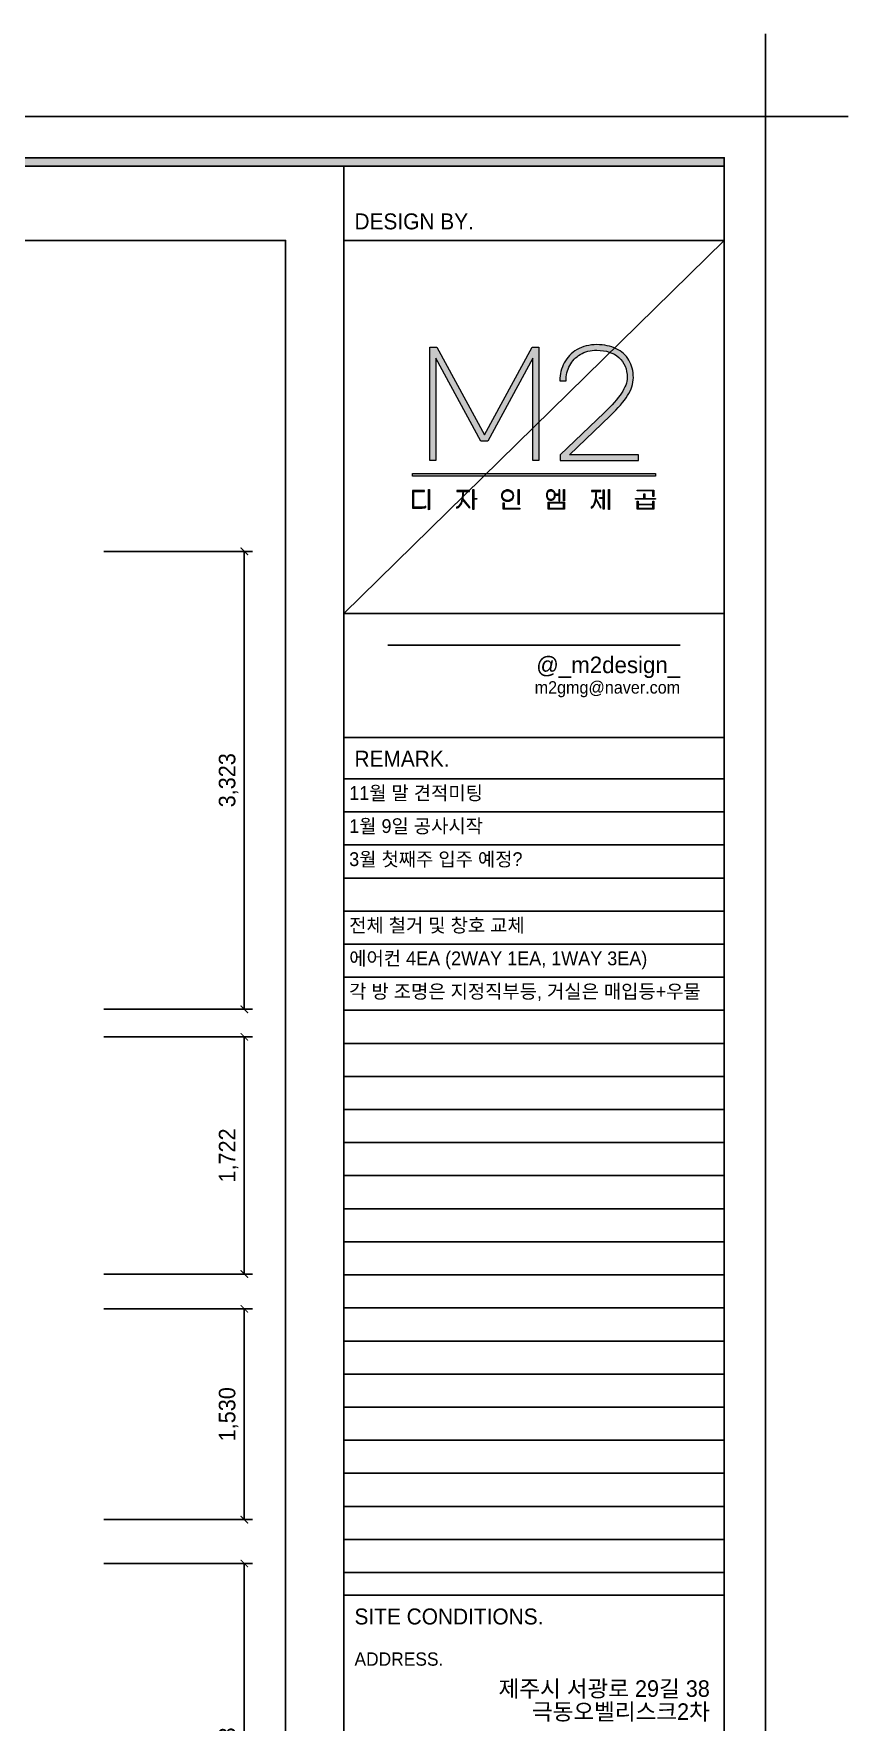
# Model space of a CAD drawing. Header units: inches. Extents: x 220271 to 272471, y 4186 to 23206.
# Drawn here: x 266556 to 272471, y 10953 to 23206 of the extents above; entities that cross this region are included whole.
import ezdxf
from ezdxf.enums import TextEntityAlignment as Align

# ---------------------------------------------------------------- set-up
doc = ezdxf.new("R2010")
doc.units = ezdxf.units.IN
doc.header["$LTSCALE"] = 50
doc.header["$MEASUREMENT"] = 0
for name, color, linetype in [('0-ELC TEXT', 7, 'Continuous'), ('07-DIM WAL', 5, 'Continuous'), ('_U+B808_U+C774_U+C5B4 2', 7, 'Continuous'), ('FORM(YOURNAME)-1', 1, 'Continuous'), ('FORM(YOURNAME)-11', 1, 'Continuous')]:
    doc.layers.add(name, color=color, linetype=linetype)
doc.styles.add('YOURNAME', font='HY울릉도M.TTF')
doc.styles.add('코레일둥고', font='Korail_Round_Gothic_Medium.ttf')
doc.dimstyles.new('YOURNAME-60', dxfattribs={"dimscale": 60, "dimtxt": 2, "dimasz": 0.9, "dimexe": 1, "dimexo": 3, "dimgap": 0.7, "dimtad": 1, "dimdec": 0, "dimzin": 0, "dimdsep": 46, "dimlunit": 6, "dimtxsty": 'YOURNAME', "dimblk": 'ARCHTICK', "dimcen": 0, "dimclrd": 1, "dimclre": 1, "dimclrt": 7, "dimadec": 0, "dimazin": 0, "dimtfac": 1, "dimtdec": 0, "dimtix": 1, "dimtmove": 2, "dimatfit": 3, "dimldrblk": 'ARCHTICK', "dimfxl": 1, "dimtolj": 1, "dimtzin": 0, "dimarcsym": 0})

# ---------------------------------------------------------------- blocks, each defined once
blk = doc.blocks.new('block 34')
at = {"layer": '_U+B808_U+C774_U+C5B4 2'}
h = blk.add_hatch(color=35, dxfattribs=at)
h.dxf.hatch_style = 2
h.paths.add_polyline_path([(674.6, -105.53), (675.73, -105.53), (683.42, -119.69), (691.1, -105.53), (692.22, -105.53), (692.22, -123.82), (691.22, -123.82), (691.22, -107.31), (683.97, -120.67), (682.84, -120.67), (675.59, -107.31), (675.59, -123.82), (674.6, -123.82)])
h = blk.add_hatch(color=35, dxfattribs=at)
h.dxf.hatch_style = 2
edge = h.paths.add_edge_path()
edge.add_spline(control_points=[(704.68, -105.78), (705.57, -106.21), (706.25, -106.83), (706.73, -107.63), (707.21, -108.43), (707.45, -109.38), (707.45, -110.46), (707.45, -111.43), (707.14, -112.39), (706.53, -113.34), (705.92, -114.29), (704.98, -115.38), (703.7, -116.62), (703.7, -116.62), (697.12, -122.91), (697.12, -122.91), (697.12, -122.91), (708.26, -122.91), (708.26, -122.91), (708.26, -122.91), (708.26, -123.82), (708.26, -123.82), (708.26, -123.82), (695.66, -123.82), (695.66, -123.82), (695.66, -123.82), (695.66, -122.91), (695.66, -122.91), (695.66, -122.91), (702.73, -116.15), (702.73, -116.15), (703.99, -114.93), (704.93, -113.86), (705.54, -112.95), (706.15, -112.03), (706.45, -111.2), (706.45, -110.46), (706.45, -109.07), (706.01, -107.98), (705.12, -107.2), (704.23, -106.42), (703.05, -106.03), (701.57, -106.03), (700.53, -106.03), (699.64, -106.26), (698.89, -106.71), (698.15, -107.15), (697.57, -107.75), (697.18, -108.5), (696.79, -109.25), (696.59, -110.06), (696.59, -110.94), (696.59, -110.94), (695.59, -110.94), (695.59, -110.94), (695.59, -109.89), (695.83, -108.93), (696.3, -108.05), (696.77, -107.17), (697.46, -106.46), (698.36, -105.93), (699.26, -105.4), (700.33, -105.13), (701.57, -105.13), (702.76, -105.13), (703.79, -105.35), (704.68, -105.78)], knot_values=[0, 0, 0, 0, 1, 1, 1, 2, 2, 2, 3, 3, 3, 4, 4, 4, 5, 5, 5, 6, 6, 6, 7, 7, 7, 8, 8, 8, 9, 9, 9, 10, 10, 10, 11, 11, 11, 12, 12, 12, 13, 13, 13, 14, 14, 14, 15, 15, 15, 16, 16, 16, 17, 17, 17, 18, 18, 18, 19, 19, 19, 20, 20, 20, 21, 21, 21, 22, 22, 22, 22], degree=3, periodic=0)
at = {"layer": '_U+B808_U+C774_U+C5B4 2', "lineweight": 0}
blk.add_lwpolyline([(674.6, -105.53), (675.73, -105.53), (683.42, -119.69), (691.1, -105.53), (692.22, -105.53), (692.22, -123.82), (691.22, -123.82), (691.22, -107.31), (683.97, -120.67), (682.84, -120.67), (675.59, -107.31), (675.59, -123.82), (674.6, -123.82), (674.6, -105.53)], dxfattribs=at)
blk.add_open_spline([(704.68, -105.78), (705.57, -106.21), (706.25, -106.83), (706.73, -107.63), (707.21, -108.43), (707.45, -109.38), (707.45, -110.46), (707.45, -111.43), (707.14, -112.39), (706.53, -113.34), (705.92, -114.29), (704.98, -115.38), (703.7, -116.62), (703.7, -116.62), (697.12, -122.91), (697.12, -122.91), (697.12, -122.91), (708.26, -122.91), (708.26, -122.91), (708.26, -122.91), (708.26, -123.82), (708.26, -123.82), (708.26, -123.82), (695.66, -123.82), (695.66, -123.82), (695.66, -123.82), (695.66, -122.91), (695.66, -122.91), (695.66, -122.91), (702.73, -116.15), (702.73, -116.15), (703.99, -114.93), (704.93, -113.86), (705.54, -112.95), (706.15, -112.03), (706.45, -111.2), (706.45, -110.46), (706.45, -109.07), (706.01, -107.98), (705.12, -107.2), (704.23, -106.42), (703.05, -106.03), (701.57, -106.03), (700.53, -106.03), (699.64, -106.26), (698.89, -106.71), (698.15, -107.15), (697.57, -107.75), (697.18, -108.5), (696.79, -109.25), (696.59, -110.06), (696.59, -110.94), (696.59, -110.94), (695.59, -110.94), (695.59, -110.94), (695.59, -109.89), (695.83, -108.93), (696.3, -108.05), (696.77, -107.17), (697.46, -106.46), (698.36, -105.93), (699.26, -105.4), (700.33, -105.13), (701.57, -105.13), (702.76, -105.13), (703.79, -105.35), (704.68, -105.78)], degree=3, knots=[0, 0, 0, 0, 1, 1, 1, 2, 2, 2, 3, 3, 3, 4, 4, 4, 5, 5, 5, 6, 6, 6, 7, 7, 7, 8, 8, 8, 9, 9, 9, 10, 10, 10, 11, 11, 11, 12, 12, 12, 13, 13, 13, 14, 14, 14, 15, 15, 15, 16, 16, 16, 17, 17, 17, 18, 18, 18, 19, 19, 19, 20, 20, 20, 21, 21, 21, 22, 22, 22, 22], dxfattribs=at)
blk = doc.blocks.new('block 35')
at = {"layer": '_U+B808_U+C774_U+C5B4 2'}
h = blk.add_hatch(color=35, dxfattribs=at)
h.dxf.hatch_style = 2
edge = h.paths.add_edge_path()
edge.add_spline(control_points=[(673.72, -128.8), (673.72, -128.8), (672, -128.8), (672, -128.8), (672, -128.8), (672, -131.36), (672, -131.36), (672, -131.36), (673.14, -131.36), (673.14, -131.36), (673.29, -131.36), (673.44, -131.34), (673.6, -131.31), (673.75, -131.28), (673.88, -131.24), (673.98, -131.2), (673.98, -131.2), (673.98, -131.35), (673.98, -131.35), (673.88, -131.4), (673.75, -131.44), (673.6, -131.47), (673.45, -131.49), (673.3, -131.51), (673.14, -131.51), (673.14, -131.51), (671.83, -131.51), (671.83, -131.51), (671.83, -131.51), (671.83, -128.65), (671.83, -128.65), (671.83, -128.65), (673.72, -128.65), (673.72, -128.65), (673.72, -128.65), (673.72, -128.8), (673.72, -128.8)], knot_values=[0, 0, 0, 0, 1, 1, 1, 2, 2, 2, 3, 3, 3, 4, 4, 4, 5, 5, 5, 6, 6, 6, 7, 7, 7, 8, 8, 8, 9, 9, 9, 10, 10, 10, 11, 11, 11, 12, 12, 12, 12], degree=3, periodic=0)
h.paths.add_polyline_path([(674.54, -131.73), (674.38, -131.74), (674.38, -128.5), (674.54, -128.5)])
h = blk.add_hatch(color=35, dxfattribs=at)
h.dxf.hatch_style = 2
edge = h.paths.add_edge_path()
edge.add_spline(control_points=[(679.96, -130.01), (679.96, -130.01), (681.09, -131.37), (681.09, -131.37), (681.09, -131.37), (680.96, -131.47), (680.96, -131.47), (680.96, -131.47), (679.92, -130.19), (679.92, -130.19), (679.82, -130.57), (679.69, -130.87), (679.52, -131.09), (679.35, -131.32), (679.14, -131.46), (678.9, -131.51), (678.9, -131.51), (678.9, -131.36), (678.9, -131.36), (679.11, -131.3), (679.3, -131.16), (679.45, -130.93), (679.6, -130.7), (679.71, -130.39), (679.79, -130.03), (679.86, -129.66), (679.91, -129.25), (679.91, -128.8), (679.91, -128.8), (678.97, -128.8), (678.97, -128.8), (678.97, -128.8), (678.97, -128.65), (678.97, -128.65), (678.97, -128.65), (681, -128.65), (681, -128.65), (681, -128.65), (681, -128.8), (681, -128.8), (681, -128.8), (680.07, -128.8), (680.07, -128.8), (680.06, -129.26), (680.03, -129.66), (679.96, -130.01)], knot_values=[0, 0, 0, 0, 1, 1, 1, 2, 2, 2, 3, 3, 3, 4, 4, 4, 5, 5, 5, 6, 6, 6, 7, 7, 7, 8, 8, 8, 9, 9, 9, 10, 10, 10, 11, 11, 11, 12, 12, 12, 13, 13, 13, 14, 14, 14, 15, 15, 15, 15], degree=3, periodic=0)
h.paths.add_polyline_path([(682.21, -130.06), (681.69, -130.06), (681.69, -131.73), (681.54, -131.73), (681.54, -128.5), (681.69, -128.5), (681.69, -129.92), (682.21, -129.92)])
h = blk.add_hatch(color=35, dxfattribs=at)
h.dxf.hatch_style = 2
edge = h.paths.add_edge_path()
edge.add_spline(control_points=[(687.69, -128.68), (687.84, -128.76), (687.95, -128.87), (688.03, -129.01), (688.11, -129.15), (688.15, -129.3), (688.15, -129.47), (688.15, -129.64), (688.11, -129.8), (688.03, -129.94), (687.95, -130.08), (687.84, -130.19), (687.69, -130.27), (687.54, -130.35), (687.36, -130.39), (687.15, -130.39), (686.95, -130.39), (686.77, -130.35), (686.62, -130.27), (686.47, -130.19), (686.36, -130.08), (686.28, -129.94), (686.2, -129.8), (686.16, -129.64), (686.16, -129.47), (686.16, -129.3), (686.2, -129.15), (686.28, -129.01), (686.36, -128.87), (686.47, -128.76), (686.62, -128.68), (686.77, -128.6), (686.95, -128.56), (687.15, -128.56), (687.36, -128.56), (687.54, -128.6), (687.69, -128.68)], knot_values=[0, 0, 0, 0, 1, 1, 1, 2, 2, 2, 3, 3, 3, 4, 4, 4, 5, 5, 5, 6, 6, 6, 7, 7, 7, 8, 8, 8, 9, 9, 9, 10, 10, 10, 11, 11, 11, 12, 12, 12, 12], degree=3, periodic=0)
edge = h.paths.add_edge_path()
edge.add_spline(control_points=[(686.72, -128.79), (686.59, -128.86), (686.49, -128.95), (686.43, -129.07), (686.36, -129.18), (686.32, -129.32), (686.32, -129.47), (686.32, -129.63), (686.36, -129.76), (686.43, -129.88), (686.49, -130), (686.59, -130.09), (686.72, -130.15), (686.84, -130.22), (686.99, -130.25), (687.15, -130.25), (687.32, -130.25), (687.46, -130.22), (687.59, -130.15), (687.72, -130.09), (687.81, -130), (687.88, -129.88), (687.95, -129.76), (687.98, -129.63), (687.98, -129.47), (687.98, -129.32), (687.95, -129.18), (687.88, -129.07), (687.81, -128.95), (687.72, -128.86), (687.59, -128.79), (687.46, -128.73), (687.32, -128.7), (687.15, -128.7), (686.99, -128.7), (686.84, -128.73), (686.72, -128.79)], knot_values=[0, 0, 0, 0, 1, 1, 1, 2, 2, 2, 3, 3, 3, 4, 4, 4, 5, 5, 5, 6, 6, 6, 7, 7, 7, 8, 8, 8, 9, 9, 9, 10, 10, 10, 11, 11, 11, 12, 12, 12, 12], degree=3, periodic=0)
h.paths.add_polyline_path([(686.6, -131.51), (689.15, -131.51), (689.15, -131.66), (686.44, -131.66), (686.44, -130.66), (686.6, -130.66)])
h.paths.add_polyline_path([(689.03, -130.91), (688.87, -130.91), (688.87, -128.5), (689.03, -128.5)])
h = blk.add_hatch(color=35, dxfattribs=at)
h.dxf.hatch_style = 2
edge = h.paths.add_edge_path()
edge.add_spline(control_points=[(694.67, -130), (694.55, -130.16), (694.37, -130.23), (694.14, -130.23), (693.91, -130.23), (693.73, -130.16), (693.61, -130), (693.48, -129.84), (693.42, -129.64), (693.42, -129.39), (693.42, -129.14), (693.48, -128.94), (693.61, -128.78), (693.73, -128.62), (693.91, -128.54), (694.14, -128.54), (694.35, -128.54), (694.51, -128.61), (694.63, -128.74), (694.75, -128.87), (694.83, -129.04), (694.85, -129.25), (694.85, -129.25), (695.45, -129.25), (695.45, -129.25), (695.45, -129.25), (695.45, -128.52), (695.45, -128.52), (695.45, -128.52), (695.61, -128.52), (695.61, -128.52), (695.61, -128.52), (695.61, -130.29), (695.61, -130.29), (695.61, -130.29), (695.45, -130.29), (695.45, -130.29), (695.45, -130.29), (695.45, -129.4), (695.45, -129.4), (695.45, -129.4), (694.86, -129.4), (694.86, -129.4), (694.85, -129.64), (694.79, -129.85), (694.67, -130)], knot_values=[0, 0, 0, 0, 1, 1, 1, 2, 2, 2, 3, 3, 3, 4, 4, 4, 5, 5, 5, 6, 6, 6, 7, 7, 7, 8, 8, 8, 9, 9, 9, 10, 10, 10, 11, 11, 11, 12, 12, 12, 13, 13, 13, 14, 14, 14, 15, 15, 15, 15], degree=3, periodic=0)
edge = h.paths.add_edge_path()
edge.add_spline(control_points=[(693.73, -129.9), (693.83, -130.03), (693.97, -130.09), (694.14, -130.09), (694.31, -130.09), (694.45, -130.03), (694.55, -129.9), (694.65, -129.78), (694.7, -129.61), (694.7, -129.39), (694.7, -129.17), (694.65, -129), (694.55, -128.87), (694.45, -128.75), (694.31, -128.69), (694.14, -128.69), (693.97, -128.69), (693.83, -128.75), (693.73, -128.87), (693.63, -129), (693.58, -129.17), (693.58, -129.39), (693.58, -129.61), (693.63, -129.78), (693.73, -129.9)], knot_values=[0, 0, 0, 0, 1, 1, 1, 2, 2, 2, 3, 3, 3, 4, 4, 4, 5, 5, 5, 6, 6, 6, 7, 7, 7, 8, 8, 8, 8], degree=3, periodic=0)
h.paths.add_polyline_path([(693.69, -130.55), (696.36, -130.55), (696.36, -131.66), (693.69, -131.66)])
h.paths.add_polyline_path([(693.85, -131.51), (696.2, -131.51), (696.2, -130.7), (693.85, -130.7)])
h.paths.add_polyline_path([(696.36, -128.5), (696.36, -130.32), (696.2, -130.32), (696.2, -128.5)])
h = blk.add_hatch(color=35, dxfattribs=at)
h.dxf.hatch_style = 2
edge = h.paths.add_edge_path()
edge.add_spline(control_points=[(701.46, -129.93), (701.46, -129.93), (702.28, -131.39), (702.28, -131.39), (702.28, -131.39), (702.15, -131.47), (702.15, -131.47), (702.15, -131.47), (701.43, -130.17), (701.43, -130.17), (701.3, -130.94), (701.03, -131.39), (700.63, -131.51), (700.63, -131.51), (700.63, -131.35), (700.63, -131.35), (700.88, -131.26), (701.06, -130.99), (701.18, -130.55), (701.3, -130.1), (701.37, -129.52), (701.37, -128.8), (701.37, -128.8), (700.67, -128.8), (700.67, -128.8), (700.67, -128.8), (700.67, -128.65), (700.67, -128.65), (700.67, -128.65), (702.19, -128.65), (702.19, -128.65), (702.19, -128.65), (702.19, -128.8), (702.19, -128.8), (702.19, -128.8), (701.53, -128.8), (701.53, -128.8), (701.52, -129.25), (701.5, -129.63), (701.46, -129.93)], knot_values=[0, 0, 0, 0, 1, 1, 1, 2, 2, 2, 3, 3, 3, 4, 4, 4, 5, 5, 5, 6, 6, 6, 7, 7, 7, 8, 8, 8, 9, 9, 9, 10, 10, 10, 11, 11, 11, 12, 12, 12, 13, 13, 13, 13], degree=3, periodic=0)
h.paths.add_polyline_path([(702.59, -128.52), (702.75, -128.52), (702.75, -131.68), (702.59, -131.68), (702.59, -129.95), (702, -129.95), (702, -129.8), (702.59, -129.8)])
h.paths.add_polyline_path([(703.61, -128.5), (703.61, -131.73), (703.45, -131.73), (703.45, -128.5)])
h = blk.add_hatch(color=35, dxfattribs=at)
h.dxf.hatch_style = 2
h.paths.add_polyline_path([(711.02, -129.93), (711.02, -130.07), (707.82, -130.07), (707.82, -129.93), (709.16, -129.93), (709.16, -129.2), (709.32, -129.2), (709.32, -129.93)])
h.paths.add_polyline_path([(710.61, -128.72), (708.07, -128.72), (708.07, -128.57), (710.77, -128.57), (710.77, -129.64), (710.61, -129.64)])
h.paths.add_polyline_path([(710.61, -130.36), (710.77, -130.36), (710.77, -131.66), (708.08, -131.66), (708.08, -130.36), (708.24, -130.36), (708.24, -130.83), (710.61, -130.83)])
h.paths.add_polyline_path([(710.61, -131.52), (710.61, -130.97), (708.24, -130.97), (708.24, -131.52)])
at = {"layer": '_U+B808_U+C774_U+C5B4 2', "lineweight": 0}
for points in [[(674.54, -131.73), (674.38, -131.74), (674.38, -128.5), (674.54, -128.5), (674.54, -131.73)], [(682.21, -130.06), (681.69, -130.06), (681.69, -131.73), (681.54, -131.73), (681.54, -128.5), (681.69, -128.5), (681.69, -129.92), (682.21, -129.92), (682.21, -130.06)], [(686.6, -131.51), (689.15, -131.51), (689.15, -131.66), (686.44, -131.66), (686.44, -130.66), (686.6, -130.66), (686.6, -131.51)], [(689.03, -130.91), (688.87, -130.91), (688.87, -128.5), (689.03, -128.5), (689.03, -130.91)], [(693.69, -130.55), (696.36, -130.55), (696.36, -131.66), (693.69, -131.66), (693.69, -130.55)], [(693.85, -131.51), (696.2, -131.51), (696.2, -130.7), (693.85, -130.7), (693.85, -131.51)], [(696.36, -128.5), (696.36, -130.32), (696.2, -130.32), (696.2, -128.5), (696.36, -128.5)], [(702.59, -128.52), (702.75, -128.52), (702.75, -131.68), (702.59, -131.68), (702.59, -129.95), (702, -129.95), (702, -129.8), (702.59, -129.8), (702.59, -128.52)], [(703.61, -128.5), (703.61, -131.73), (703.45, -131.73), (703.45, -128.5), (703.61, -128.5)], [(711.02, -129.93), (711.02, -130.07), (707.82, -130.07), (707.82, -129.93), (709.16, -129.93), (709.16, -129.2), (709.32, -129.2), (709.32, -129.93), (711.02, -129.93)], [(710.61, -128.72), (708.07, -128.72), (708.07, -128.57), (710.77, -128.57), (710.77, -129.64), (710.61, -129.64), (710.61, -128.72)], [(710.61, -130.36), (710.77, -130.36), (710.77, -131.66), (708.08, -131.66), (708.08, -130.36), (708.24, -130.36), (708.24, -130.83), (710.61, -130.83), (710.61, -130.36)], [(710.61, -131.52), (710.61, -130.97), (708.24, -130.97), (708.24, -131.52), (710.61, -131.52)]]:
    blk.add_lwpolyline(points, dxfattribs=at)
for points, knots in [([(673.72, -128.8), (673.72, -128.8), (672, -128.8), (672, -128.8), (672, -128.8), (672, -131.36), (672, -131.36), (672, -131.36), (673.14, -131.36), (673.14, -131.36), (673.29, -131.36), (673.44, -131.34), (673.6, -131.31), (673.75, -131.28), (673.88, -131.24), (673.98, -131.2), (673.98, -131.2), (673.98, -131.35), (673.98, -131.35), (673.88, -131.4), (673.75, -131.44), (673.6, -131.47), (673.45, -131.49), (673.3, -131.51), (673.14, -131.51), (673.14, -131.51), (671.83, -131.51), (671.83, -131.51), (671.83, -131.51), (671.83, -128.65), (671.83, -128.65), (671.83, -128.65), (673.72, -128.65), (673.72, -128.65), (673.72, -128.65), (673.72, -128.8), (673.72, -128.8)], [0, 0, 0, 0, 1, 1, 1, 2, 2, 2, 3, 3, 3, 4, 4, 4, 5, 5, 5, 6, 6, 6, 7, 7, 7, 8, 8, 8, 9, 9, 9, 10, 10, 10, 11, 11, 11, 12, 12, 12, 12]), ([(679.96, -130.01), (679.96, -130.01), (681.09, -131.37), (681.09, -131.37), (681.09, -131.37), (680.96, -131.47), (680.96, -131.47), (680.96, -131.47), (679.92, -130.19), (679.92, -130.19), (679.82, -130.57), (679.69, -130.87), (679.52, -131.09), (679.35, -131.32), (679.14, -131.46), (678.9, -131.51), (678.9, -131.51), (678.9, -131.36), (678.9, -131.36), (679.11, -131.3), (679.3, -131.16), (679.45, -130.93), (679.6, -130.7), (679.71, -130.39), (679.79, -130.03), (679.86, -129.66), (679.91, -129.25), (679.91, -128.8), (679.91, -128.8), (678.97, -128.8), (678.97, -128.8), (678.97, -128.8), (678.97, -128.65), (678.97, -128.65), (678.97, -128.65), (681, -128.65), (681, -128.65), (681, -128.65), (681, -128.8), (681, -128.8), (681, -128.8), (680.07, -128.8), (680.07, -128.8), (680.06, -129.26), (680.03, -129.66), (679.96, -130.01)], [0, 0, 0, 0, 1, 1, 1, 2, 2, 2, 3, 3, 3, 4, 4, 4, 5, 5, 5, 6, 6, 6, 7, 7, 7, 8, 8, 8, 9, 9, 9, 10, 10, 10, 11, 11, 11, 12, 12, 12, 13, 13, 13, 14, 14, 14, 15, 15, 15, 15]), ([(687.69, -128.68), (687.84, -128.76), (687.95, -128.87), (688.03, -129.01), (688.11, -129.15), (688.15, -129.3), (688.15, -129.47), (688.15, -129.64), (688.11, -129.8), (688.03, -129.94), (687.95, -130.08), (687.84, -130.19), (687.69, -130.27), (687.54, -130.35), (687.36, -130.39), (687.15, -130.39), (686.95, -130.39), (686.77, -130.35), (686.62, -130.27), (686.47, -130.19), (686.36, -130.08), (686.28, -129.94), (686.2, -129.8), (686.16, -129.64), (686.16, -129.47), (686.16, -129.3), (686.2, -129.15), (686.28, -129.01), (686.36, -128.87), (686.47, -128.76), (686.62, -128.68), (686.77, -128.6), (686.95, -128.56), (687.15, -128.56), (687.36, -128.56), (687.54, -128.6), (687.69, -128.68)], [0, 0, 0, 0, 1, 1, 1, 2, 2, 2, 3, 3, 3, 4, 4, 4, 5, 5, 5, 6, 6, 6, 7, 7, 7, 8, 8, 8, 9, 9, 9, 10, 10, 10, 11, 11, 11, 12, 12, 12, 12]), ([(686.72, -128.79), (686.59, -128.86), (686.49, -128.95), (686.43, -129.07), (686.36, -129.18), (686.32, -129.32), (686.32, -129.47), (686.32, -129.63), (686.36, -129.76), (686.43, -129.88), (686.49, -130), (686.59, -130.09), (686.72, -130.15), (686.84, -130.22), (686.99, -130.25), (687.15, -130.25), (687.32, -130.25), (687.46, -130.22), (687.59, -130.15), (687.72, -130.09), (687.81, -130), (687.88, -129.88), (687.95, -129.76), (687.98, -129.63), (687.98, -129.47), (687.98, -129.32), (687.95, -129.18), (687.88, -129.07), (687.81, -128.95), (687.72, -128.86), (687.59, -128.79), (687.46, -128.73), (687.32, -128.7), (687.15, -128.7), (686.99, -128.7), (686.84, -128.73), (686.72, -128.79)], [0, 0, 0, 0, 1, 1, 1, 2, 2, 2, 3, 3, 3, 4, 4, 4, 5, 5, 5, 6, 6, 6, 7, 7, 7, 8, 8, 8, 9, 9, 9, 10, 10, 10, 11, 11, 11, 12, 12, 12, 12]), ([(694.67, -130), (694.55, -130.16), (694.37, -130.23), (694.14, -130.23), (693.91, -130.23), (693.73, -130.16), (693.61, -130), (693.48, -129.84), (693.42, -129.64), (693.42, -129.39), (693.42, -129.14), (693.48, -128.94), (693.61, -128.78), (693.73, -128.62), (693.91, -128.54), (694.14, -128.54), (694.35, -128.54), (694.51, -128.61), (694.63, -128.74), (694.75, -128.87), (694.83, -129.04), (694.85, -129.25), (694.85, -129.25), (695.45, -129.25), (695.45, -129.25), (695.45, -129.25), (695.45, -128.52), (695.45, -128.52), (695.45, -128.52), (695.61, -128.52), (695.61, -128.52), (695.61, -128.52), (695.61, -130.29), (695.61, -130.29), (695.61, -130.29), (695.45, -130.29), (695.45, -130.29), (695.45, -130.29), (695.45, -129.4), (695.45, -129.4), (695.45, -129.4), (694.86, -129.4), (694.86, -129.4), (694.85, -129.64), (694.79, -129.85), (694.67, -130)], [0, 0, 0, 0, 1, 1, 1, 2, 2, 2, 3, 3, 3, 4, 4, 4, 5, 5, 5, 6, 6, 6, 7, 7, 7, 8, 8, 8, 9, 9, 9, 10, 10, 10, 11, 11, 11, 12, 12, 12, 13, 13, 13, 14, 14, 14, 15, 15, 15, 15]), ([(693.73, -129.9), (693.83, -130.03), (693.97, -130.09), (694.14, -130.09), (694.31, -130.09), (694.45, -130.03), (694.55, -129.9), (694.65, -129.78), (694.7, -129.61), (694.7, -129.39), (694.7, -129.17), (694.65, -129), (694.55, -128.87), (694.45, -128.75), (694.31, -128.69), (694.14, -128.69), (693.97, -128.69), (693.83, -128.75), (693.73, -128.87), (693.63, -129), (693.58, -129.17), (693.58, -129.39), (693.58, -129.61), (693.63, -129.78), (693.73, -129.9)], [0, 0, 0, 0, 1, 1, 1, 2, 2, 2, 3, 3, 3, 4, 4, 4, 5, 5, 5, 6, 6, 6, 7, 7, 7, 8, 8, 8, 8]), ([(701.46, -129.93), (701.46, -129.93), (702.28, -131.39), (702.28, -131.39), (702.28, -131.39), (702.15, -131.47), (702.15, -131.47), (702.15, -131.47), (701.43, -130.17), (701.43, -130.17), (701.3, -130.94), (701.03, -131.39), (700.63, -131.51), (700.63, -131.51), (700.63, -131.35), (700.63, -131.35), (700.88, -131.26), (701.06, -130.99), (701.18, -130.55), (701.3, -130.1), (701.37, -129.52), (701.37, -128.8), (701.37, -128.8), (700.67, -128.8), (700.67, -128.8), (700.67, -128.8), (700.67, -128.65), (700.67, -128.65), (700.67, -128.65), (702.19, -128.65), (702.19, -128.65), (702.19, -128.65), (702.19, -128.8), (702.19, -128.8), (702.19, -128.8), (701.53, -128.8), (701.53, -128.8), (701.52, -129.25), (701.5, -129.63), (701.46, -129.93)], [0, 0, 0, 0, 1, 1, 1, 2, 2, 2, 3, 3, 3, 4, 4, 4, 5, 5, 5, 6, 6, 6, 7, 7, 7, 8, 8, 8, 9, 9, 9, 10, 10, 10, 11, 11, 11, 12, 12, 12, 13, 13, 13, 13])]:
    blk.add_open_spline(points, degree=3, knots=knots, dxfattribs=at)
blk = doc.blocks.new('block 33')
at = {"layer": '_U+B808_U+C774_U+C5B4 2'}
for name in ['block 34', 'block 35']:
    blk.add_blockref(name, (0, 0), dxfattribs=at)
blk = doc.blocks.new('block 32')
at = {"layer": '_U+B808_U+C774_U+C5B4 2'}
h = blk.add_hatch(color=35, dxfattribs=at)
h.dxf.hatch_style = 2
h.paths.add_polyline_path([(711.02, -126.32), (671.83, -126.32), (671.83, -125.91), (711.02, -125.91)])
at = {"layer": '_U+B808_U+C774_U+C5B4 2', "lineweight": 0}
blk.add_lwpolyline([(711.02, -126.32), (671.83, -126.32), (671.83, -125.91), (711.02, -125.91), (711.02, -126.32)], dxfattribs=at)
at = {"layer": '_U+B808_U+C774_U+C5B4 2'}
blk.add_blockref('block 33', (0, 0), dxfattribs=at)
blk = doc.blocks.new('FORM-ELEVATION')
at = {"layer": 'FORM(YOURNAME)-11'}
h = blk.add_hatch(color=256, dxfattribs=at)
h.dxf.hatch_style = 1
h.paths.add_polyline_path([(-10309, 35708), (71691, 35708), (71691, 35508), (-10309, 35508)])
h.paths.add_polyline_path([(-10309, -21492), (71691, -21492), (71691, -21692), (-10309, -21692)])
at = {"layer": 'Defpoints', "color": 158}
for p, q in [((62481, 35508), (62481, -21492)), ((62481, 33708), (71691, 33708)), ((62481, 24686), (71691, 33708)), ((62481, 24686), (71691, 24686)), ((62481, 20686), (71691, 20686)), ((62481, 19886), (71691, 19886)), ((62481, 19086), (71691, 19086)), ((62481, 18286), (71691, 18286)), ((62481, 17486), (71691, 17486)), ((62481, 16686), (71691, 16686)), ((62481, 15886), (71691, 15886)), ((62481, 15086), (71691, 15086)), ((62481, 14286), (71691, 14286)), ((62481, 13486), (71691, 13486)), ((62481, 12686), (71691, 12686)), ((62481, 11886), (71691, 11886)), ((62481, 11086), (71691, 11086)), ((62481, 10286), (71691, 10286)), ((62481, 9486), (71691, 9486)), ((62481, 8686), (71691, 8686)), ((62481, 7886), (71691, 7886)), ((62481, 7086), (71691, 7086)), ((62481, 6286), (71691, 6286)), ((62481, 5486), (71691, 5486)), ((62481, 4686), (71691, 4686)), ((62481, 3886), (71691, 3886)), ((62481, 3086), (71691, 3086)), ((62481, 2286), (71691, 2286)), ((62481, 1486), (71691, 1486))]:
    blk.add_line(p, q, dxfattribs=at)
at = {"layer": 'Defpoints', "color": 1}
blk.add_lwpolyline([(72691, 38708), (72691, 36708), (74691, 36708)], dxfattribs=at)
at = {"layer": 'Defpoints', "color": 158}
for points in [[(-10309, -21692), (71691, -21692), (71691, 35708), (-10309, 35708)], [(-8309, 33708), (61071, 33708), (61071, -19692), (-8309, -19692)]]:
    blk.add_lwpolyline(points, close=True, dxfattribs=at)
at = {"layer": 'FORM(YOURNAME)-11', "color": 251}
blk.add_line((63550, 23916), (70622, 23916), dxfattribs=at)
at = {"layer": 'FORM(YOURNAME)-11', "color": 14}
for p, q in [((62481, 21686), (71691, 21686)), ((62481, 937), (71691, 937))]:
    blk.add_line(p, q, dxfattribs=at)
at = {"layer": 'FORM(YOURNAME)-11', "color": 250}
blk.add_lwpolyline([(-11309, -22692), (72691, -22692), (72691, 36708), (-11309, 36708)], close=True, dxfattribs=at)
at = {"layer": 'FORM(YOURNAME)-11'}
blk.add_lwpolyline([(-10309, 35708), (71691, 35708), (71691, 35508), (-10309, 35508)], close=True, dxfattribs=at)
at = {"layer": '_U+B808_U+C774_U+C5B4 2', "xscale": 150, "yscale": 150, "zscale": 150}
blk.add_blockref('block 32', (-36628, 46957), dxfattribs=at)
at = {"layer": 'FORM(YOURNAME)-11', "color": 14, "style": 'YOURNAME'}
for s, height, p in [('DESIGN BY.', 386.1, (62739, 34170)), ('REMARK.', 386.1, (62739, 21172)), ('SITE CONDITIONS.', 386.14, (62739, 422))]:
    blk.add_text(s, height=height, dxfattribs=at).set_placement(p, align=Align.MIDDLE_LEFT)
for s, height, width, p in [('@_m2design_', 400, 1.03, (70622, 23242)), ('m2gmg@naver.com', 300, 0.995, (70622, 22747))]:
    blk.add_text(s, height=height, dxfattribs=dict(at, width=width)).set_placement(p, align=Align.RIGHT)
at = {"layer": 'FORM(YOURNAME)-11', "color": 251, "style": 'YOURNAME'}
blk.add_text('ADDRESS.', height=321.8, dxfattribs=at).set_placement((62739, -608), align=Align.MIDDLE_LEFT)
at = {"layer": 'FORM(YOURNAME)-11', "color": 3, "style": 'YOURNAME'}
for tag, height, p in [('1', 450, (71041, -1219)), ('2', 450, (71041, -1863)), ('3', 450, (71041, -3150)), ('4', 450, (71041, -5081)), ('5', 515, (71041, -7398)), ('6', 515, (71041, -9650)), ('7', 515, (71041, -11903)), ('8', 515, (71041, -14155)), ('9', 515, (71041, -16408)), ('10', 515, (66791, -18596)), ('11', 515, (71041, -18660)), ('12', 515, (66791, -20848)), ('13', 515, (71041, -20848))]:
    blk.add_attdef(tag, text='', height=height, dxfattribs=at).set_placement(p, align=Align.MIDDLE_RIGHT)
blk = doc.blocks.new('_ArchTick')
at = {"color": 0, "linetype": 'ByBlock', "const_width": 0.15}
blk.add_lwpolyline([(-0.5, -0.5), (0.5, 0.5)], dxfattribs=at)
blk = doc.blocks.new('*D137')
at = {"layer": '07-DIM WAL', "color": 1, "lineweight": -2, "transparency": 16777216}
for p, q in [((267065, 19450), (268145, 19450)), ((268085, 19450), (268085, 16127)), ((267065, 16127), (268145, 16127))]:
    blk.add_line(p, q, dxfattribs=at)
at = {"layer": 'Defpoints', "color": 0, "transparency": 16777216}
for p in [(266885, 19450), (266885, 16127), (268085, 16127)]:
    blk.add_point(p, dxfattribs=at)
at = {"layer": '07-DIM WAL', "color": 1, "lineweight": -2, "transparency": 16777216, "xscale": 54, "yscale": 54, "zscale": 54}
for p, rotation in [((268085, 19450), 90), ((268085, 16127), 270)]:
    blk.add_blockref('_ArchTick', p, dxfattribs=dict(at, rotation=rotation))
at = {"layer": '07-DIM WAL', "color": 7, "transparency": 16777216, "insert": (267971, 17789), "char_height": 120, "attachment_point": 5, "rotation": 90, "style": 'YOURNAME'}
blk.add_mtext('\\A1;3,323', dxfattribs=at)
blk = doc.blocks.new('*D138')
at = {"layer": '07-DIM WAL', "color": 1, "lineweight": -2, "transparency": 16777216}
for p, q in [((267065, 15927), (268145, 15927)), ((268085, 15927), (268085, 14205)), ((267065, 14205), (268145, 14205))]:
    blk.add_line(p, q, dxfattribs=at)
at = {"layer": 'Defpoints', "color": 0, "transparency": 16777216}
for p in [(266885, 15927), (266885, 14205), (268085, 14205)]:
    blk.add_point(p, dxfattribs=at)
at = {"layer": '07-DIM WAL', "color": 1, "lineweight": -2, "transparency": 16777216, "xscale": 54, "yscale": 54, "zscale": 54}
for p, rotation in [((268085, 15927), 90), ((268085, 14205), 270)]:
    blk.add_blockref('_ArchTick', p, dxfattribs=dict(at, rotation=rotation))
at = {"layer": '07-DIM WAL', "color": 7, "transparency": 16777216, "insert": (267971, 15066), "char_height": 120, "attachment_point": 5, "rotation": 90, "style": 'YOURNAME'}
blk.add_mtext('\\A1;1,722', dxfattribs=at)
blk = doc.blocks.new('*D139')
at = {"layer": '07-DIM WAL', "color": 1, "lineweight": -2, "transparency": 16777216}
for p, q in [((267065, 13953), (268145, 13953)), ((268085, 13953), (268085, 12423)), ((267065, 12423), (268145, 12423))]:
    blk.add_line(p, q, dxfattribs=at)
at = {"layer": 'Defpoints', "color": 0, "transparency": 16777216}
for p in [(266885, 13953), (266885, 12423), (268085, 12423)]:
    blk.add_point(p, dxfattribs=at)
at = {"layer": '07-DIM WAL', "color": 1, "lineweight": -2, "transparency": 16777216, "xscale": 54, "yscale": 54, "zscale": 54}
for p, rotation in [((268085, 13953), 90), ((268085, 12423), 270)]:
    blk.add_blockref('_ArchTick', p, dxfattribs=dict(at, rotation=rotation))
at = {"layer": '07-DIM WAL', "color": 7, "transparency": 16777216, "insert": (267971, 13188), "char_height": 120, "attachment_point": 5, "rotation": 90, "style": 'YOURNAME'}
blk.add_mtext('\\A1;1,530', dxfattribs=at)
blk = doc.blocks.new('*D140')
at = {"layer": '07-DIM WAL', "color": 1, "lineweight": -2, "transparency": 16777216}
for p, q in [((267065, 12105), (268145, 12105)), ((268085, 12105), (268085, 9332)), ((267065, 9332), (268145, 9332))]:
    blk.add_line(p, q, dxfattribs=at)
at = {"layer": 'Defpoints', "color": 0, "transparency": 16777216}
for p in [(266885, 12105), (266885, 9332), (268085, 9332)]:
    blk.add_point(p, dxfattribs=at)
at = {"layer": '07-DIM WAL', "color": 1, "lineweight": -2, "transparency": 16777216, "xscale": 54, "yscale": 54, "zscale": 54}
for p, rotation in [((268085, 12105), 90), ((268085, 9332), 270)]:
    blk.add_blockref('_ArchTick', p, dxfattribs=dict(at, rotation=rotation))
at = {"layer": '07-DIM WAL', "color": 7, "transparency": 16777216, "insert": (267971, 10719), "char_height": 120, "attachment_point": 5, "rotation": 90, "style": 'YOURNAME'}
blk.add_mtext('\\A1;2,773', dxfattribs=at)

msp = doc.modelspace()

# ---------------------------------------------------------------- block references
at = {"layer": 'FORM(YOURNAME)-1'}
ref = msp.add_blockref('FORM-ELEVATION', (250063.3, 11593.7), dxfattribs=dict(at, xscale=0.3, yscale=0.3, zscale=0.3))
ref.add_attrib('1', '제주시 서광로 29길 38', dxfattribs={"layer": 'FORM(YOURNAME)-11', "color": 3, "height": 120, "style": 'YOURNAME'}).set_placement((271465.5, 11197.2), align=Align.MIDDLE_RIGHT)
ref.add_attrib('2', '극동오벨리스크2차', dxfattribs={"layer": 'FORM(YOURNAME)-11', "color": 3, "height": 120, "style": 'YOURNAME'}).set_placement((271465.5, 11030), align=Align.MIDDLE_RIGHT)

# ---------------------------------------------------------------- texts
at = {"layer": '0-ELC TEXT', "style": '코레일둥고'}
for s, p in [('11월 말 견적미팅', (268846.6, 17646.2)), ('1월 9일 공사시작', (268846.6, 17406.2)), ('3월 첫째주 입주 예정?', (268846.6, 17166.2)), ('전체 철거 및 창호 교체', (268846.6, 16686.2)), ('에어컨 4EA (2WAY 1EA, 1WAY 3EA)', (268846.6, 16446.2)), ('각 방 조명은 지정직부등, 거실은 매입등+우물', (268846.6, 16206.2))]:
    msp.add_text(s, height=100, dxfattribs=at).set_placement(p)

# ---------------------------------------------------------------- dimensions: what is measured, and where the dimension line sits
at = {"layer": '07-DIM WAL'}
for base, p1, p2, picture, middle in [((268084.8, 16127.1), (266884.8, 19450.1), (266884.8, 16127.1), '*D137', (267971.2, 17788.6)), ((268084.8, 14205.1), (266884.8, 15927.1), (266884.8, 14205.1), '*D138', (267971.2, 15066.1)), ((268084.8, 12422.6), (266884.8, 13952.6), (266884.8, 12422.6), '*D139', (267971.2, 13187.6)), ((268084.8, 9332.1), (266884.8, 12105.1), (266884.8, 9332.1), '*D140', (267971.2, 10718.6))]:
    dim = msp.add_linear_dim(base=base, p1=p1, p2=p2, angle=90, dimstyle='YOURNAME-60', dxfattribs=at)
    dim.commit()
    dim.dimension.update_dxf_attribs({"geometry": picture, "text_midpoint": middle})

doc.saveas('drawing.dxf')
